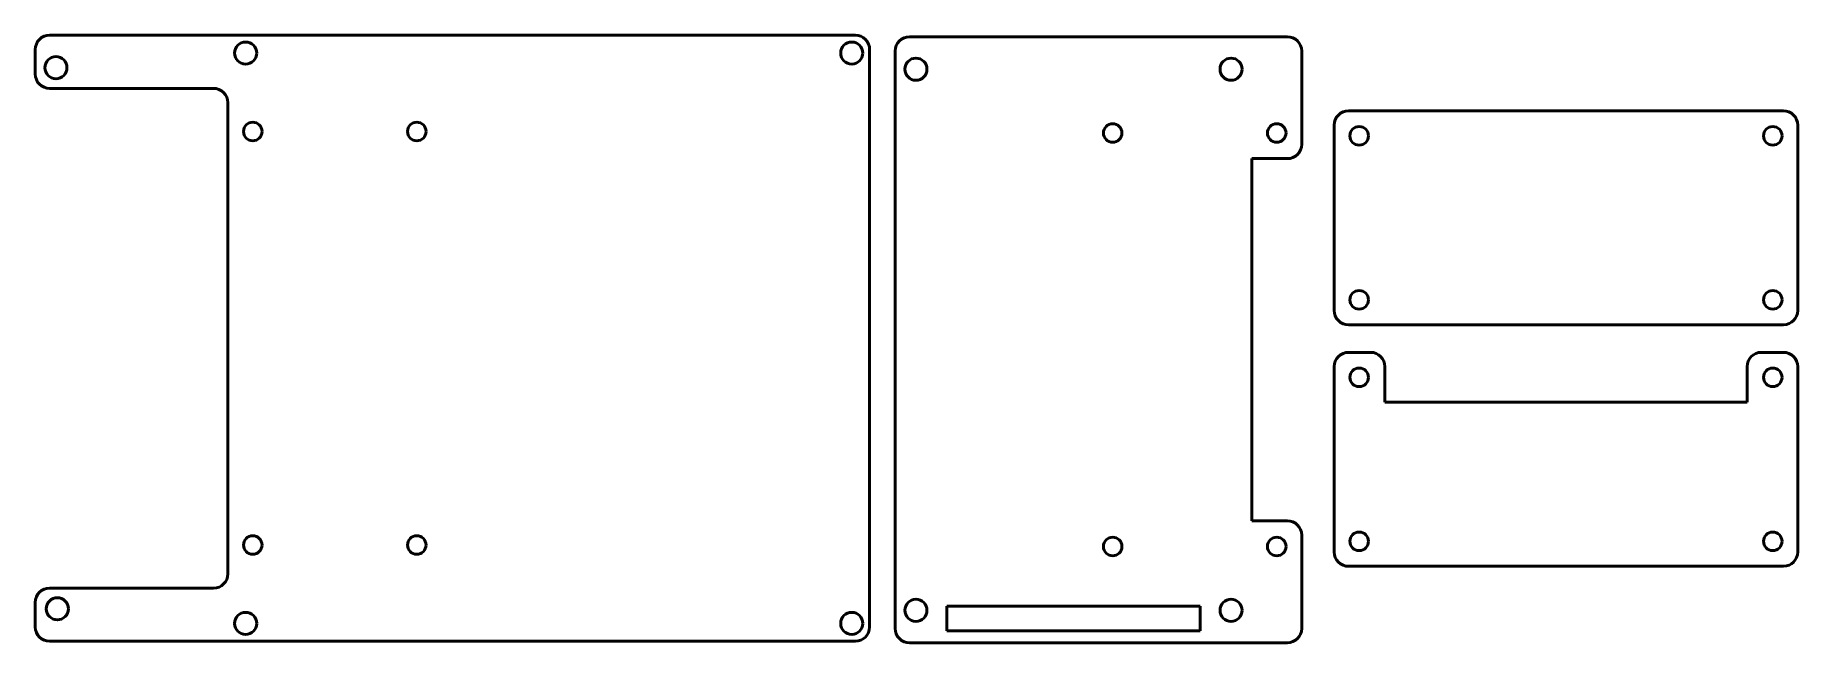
# Model space of a CAD drawing. Header units: millimetres. Extents: x -121 to 126, y -35 to 50.
import ezdxf

# ---------------------------------------------------------------- set-up
doc = ezdxf.new("R2010")
doc.units = ezdxf.units.MM
doc.header["$MEASUREMENT"] = 0
doc.layers.add('Visible (ANSI)', color=7, linetype='Continuous')

msp = doc.modelspace()

# ---------------------------------------------------------------- linework, layer by layer
at = {"layer": 'Visible (ANSI)', "lineweight": 50}
for points, knots in [([(-118.9512, 49.9781), (-119.4817, 49.9781), (-119.9904, 49.7674), (-120.3654, 49.3923), (-120.7405, 49.0172), (-120.9512, 48.5085), (-120.9512, 47.9781)], [0, 0, 0, 0, 0.5, 0.5, 0.5, 1, 1, 1, 1]), ([(-3.9512, 47.9781), (-3.9512, 48.5085), (-4.1619, 49.0172), (-4.537, 49.3923), (-4.9121, 49.7674), (-5.4208, 49.9781), (-5.9512, 49.9781)], [0, 0, 0, 0, 0.5, 0.5, 0.5, 1, 1, 1, 1]), ([(1.6359, 49.7685), (1.1054, 49.7685), (0.5967, 49.5578), (0.2217, 49.1827), (-0.1534, 48.8076), (-0.3641, 48.2989), (-0.3641, 47.7685)], [0, 0, 0, 0, 0.5, 0.5, 0.5, 1, 1, 1, 1]), ([(56.6359, 47.7685), (56.6359, 48.2989), (56.4252, 48.8076), (56.0501, 49.1827), (55.675, 49.5578), (55.1663, 49.7685), (54.6359, 49.7685)], [0, 0, 0, 0, 0.5, 0.5, 0.5, 1, 1, 1, 1]), ([(-116.5012, 45.4281), (-116.5012, 46.2841), (-117.1952, 46.9781), (-118.0512, 46.9781), (-118.9073, 46.9781), (-119.6012, 46.2841), (-119.6012, 45.4281), (-119.6012, 44.5721), (-118.9073, 43.8781), (-118.0512, 43.8781), (-117.1952, 43.8781), (-116.5012, 44.572), (-116.5012, 45.4281)], [0, 0, 0, 0, 0.25, 0.25, 0.25, 0.5, 0.5, 0.5, 0.75, 0.75, 0.75, 1, 1, 1, 1]), ([(-89.9012, 47.4781), (-89.9012, 48.3341), (-90.5952, 49.0281), (-91.4512, 49.0281), (-92.3073, 49.0281), (-93.0012, 48.3341), (-93.0012, 47.4781), (-93.0012, 46.6221), (-92.3073, 45.9281), (-91.4512, 45.9281), (-90.5952, 45.9281), (-89.9012, 46.622), (-89.9012, 47.4781)], [0, 0, 0, 0, 0.25, 0.25, 0.25, 0.5, 0.5, 0.5, 0.75, 0.75, 0.75, 1, 1, 1, 1]), ([(-4.9012, 47.4781), (-4.9012, 48.3341), (-5.5952, 49.0281), (-6.4512, 49.0281), (-7.3073, 49.0281), (-8.0012, 48.3341), (-8.0012, 47.4781), (-8.0012, 46.6221), (-7.3073, 45.9281), (-6.4512, 45.9281), (-5.5952, 45.9281), (-4.9012, 46.622), (-4.9012, 47.4781)], [0, 0, 0, 0, 0.25, 0.25, 0.25, 0.5, 0.5, 0.5, 0.75, 0.75, 0.75, 1, 1, 1, 1]), ([(-120.9512, 44.5281), (-120.9512, 43.9977), (-120.7405, 43.489), (-120.3654, 43.1139), (-119.9904, 42.7388), (-119.4817, 42.5281), (-118.9512, 42.5281)], [0, 0, 0, 0, 0.5, 0.5, 0.5, 1, 1, 1, 1]), ([(4.0859, 45.2185), (4.0859, 46.0745), (3.3919, 46.7685), (2.5359, 46.7685), (1.6798, 46.7685), (0.9859, 46.0746), (0.9859, 45.2185), (0.9859, 44.3625), (1.6798, 43.6685), (2.5359, 43.6685), (3.3919, 43.6685), (4.0859, 44.3625), (4.0859, 45.2185)], [0, 0, 0, 0, 0.25, 0.25, 0.25, 0.5, 0.5, 0.5, 0.75, 0.75, 0.75, 1, 1, 1, 1]), ([(48.2859, 45.2185), (48.2859, 46.0745), (47.5919, 46.7685), (46.7359, 46.7685), (45.8798, 46.7685), (45.1859, 46.0746), (45.1859, 45.2185), (45.1859, 44.3625), (45.8798, 43.6685), (46.7359, 43.6685), (47.5919, 43.6685), (48.2859, 44.3625), (48.2859, 45.2185)], [0, 0, 0, 0, 0.25, 0.25, 0.25, 0.5, 0.5, 0.5, 0.75, 0.75, 0.75, 1, 1, 1, 1]), ([(-93.9512, 40.5281), (-93.9512, 41.0585), (-94.1619, 41.5672), (-94.537, 41.9423), (-94.9121, 42.3174), (-95.4208, 42.5281), (-95.9512, 42.5281)], [0, 0, 0, 0, 0.5, 0.5, 0.5, 1, 1, 1, 1]), ([(-89.1512, 36.4781), (-89.1512, 37.1961), (-89.7332, 37.7781), (-90.4512, 37.7781), (-91.1692, 37.7781), (-91.7512, 37.1961), (-91.7512, 36.4781), (-91.7512, 35.7601), (-91.1692, 35.1781), (-90.4512, 35.1781), (-89.7333, 35.1781), (-89.1512, 35.7601), (-89.1512, 36.4781)], [0, 0, 0, 0, 0.25, 0.25, 0.25, 0.5, 0.5, 0.5, 0.75, 0.75, 0.75, 1, 1, 1, 1]), ([(-66.1512, 36.4781), (-66.1512, 37.1961), (-66.7332, 37.7781), (-67.4512, 37.7781), (-68.1692, 37.7781), (-68.7512, 37.1961), (-68.7512, 36.4781), (-68.7512, 35.7601), (-68.1692, 35.1781), (-67.4512, 35.1781), (-66.7333, 35.1781), (-66.1512, 35.7601), (-66.1512, 36.4781)], [0, 0, 0, 0, 0.25, 0.25, 0.25, 0.5, 0.5, 0.5, 0.75, 0.75, 0.75, 1, 1, 1, 1]), ([(31.4359, 36.2685), (31.4359, 36.9865), (30.8538, 37.5685), (30.1359, 37.5685), (29.4179, 37.5685), (28.8359, 36.9865), (28.8359, 36.2685), (28.8359, 35.5505), (29.4179, 34.9685), (30.1359, 34.9685), (30.8538, 34.9685), (31.4359, 35.5505), (31.4359, 36.2685)], [0, 0, 0, 0, 0.25, 0.25, 0.25, 0.5, 0.5, 0.5, 0.75, 0.75, 0.75, 1, 1, 1, 1]), ([(54.4359, 36.2685), (54.4359, 36.9865), (53.8538, 37.5685), (53.1359, 37.5685), (52.4179, 37.5685), (51.8359, 36.9865), (51.8359, 36.2685), (51.8359, 35.5505), (52.4179, 34.9685), (53.1359, 34.9685), (53.8538, 34.9685), (54.4359, 35.5505), (54.4359, 36.2685)], [0, 0, 0, 0, 0.25, 0.25, 0.25, 0.5, 0.5, 0.5, 0.75, 0.75, 0.75, 1, 1, 1, 1]), ([(63.1958, 39.3711), (62.6654, 39.3711), (62.1567, 39.1604), (61.7816, 38.7853), (61.4065, 38.4102), (61.1958, 37.9015), (61.1958, 37.3711)], [0, 0, 0, 0, 0.5, 0.5, 0.5, 1, 1, 1, 1]), ([(65.9958, 35.8711), (65.9958, 36.5891), (65.4138, 37.1711), (64.6958, 37.1711), (63.9779, 37.1711), (63.3958, 36.5891), (63.3958, 35.8711), (63.3958, 35.1531), (63.9778, 34.5711), (64.6958, 34.5711), (65.4138, 34.5711), (65.9958, 35.1531), (65.9958, 35.8711)], [0, 0, 0, 0, 0.25, 0.25, 0.25, 0.5, 0.5, 0.5, 0.75, 0.75, 0.75, 1, 1, 1, 1]), ([(123.9958, 35.8711), (123.9958, 36.5891), (123.4138, 37.1711), (122.6958, 37.1711), (121.9779, 37.1711), (121.3958, 36.5891), (121.3958, 35.8711), (121.3958, 35.1531), (121.9778, 34.5711), (122.6958, 34.5711), (123.4138, 34.5711), (123.9958, 35.1531), (123.9958, 35.8711)], [0, 0, 0, 0, 0.25, 0.25, 0.25, 0.5, 0.5, 0.5, 0.75, 0.75, 0.75, 1, 1, 1, 1]), ([(126.1958, 37.3711), (126.1958, 37.9015), (125.9851, 38.4102), (125.61, 38.7853), (125.235, 39.1604), (124.7263, 39.3711), (124.1958, 39.3711)], [0, 0, 0, 0, 0.5, 0.5, 0.5, 1, 1, 1, 1]), ([(65.9958, 12.8711), (65.9958, 13.5891), (65.4138, 14.1711), (64.6958, 14.1711), (63.9779, 14.1711), (63.3958, 13.5891), (63.3958, 12.8711), (63.3958, 12.1531), (63.9778, 11.5711), (64.6958, 11.5711), (65.4138, 11.5711), (65.9958, 12.1531), (65.9958, 12.8711)], [0, 0, 0, 0, 0.25, 0.25, 0.25, 0.5, 0.5, 0.5, 0.75, 0.75, 0.75, 1, 1, 1, 1]), ([(123.9958, 12.8711), (123.9958, 13.5891), (123.4138, 14.1711), (122.6958, 14.1711), (121.9779, 14.1711), (121.3958, 13.5891), (121.3958, 12.8711), (121.3958, 12.1531), (121.9778, 11.5711), (122.6958, 11.5711), (123.4138, 11.5711), (123.9958, 12.1531), (123.9958, 12.8711)], [0, 0, 0, 0, 0.25, 0.25, 0.25, 0.5, 0.5, 0.5, 0.75, 0.75, 0.75, 1, 1, 1, 1]), ([(61.1958, 11.3711), (61.1958, 10.8407), (61.4065, 10.332), (61.7816, 9.9569), (62.1567, 9.5818), (62.6654, 9.3711), (63.1958, 9.3711)], [0, 0, 0, 0, 0.5, 0.5, 0.5, 1, 1, 1, 1]), ([(63.1958, 5.4956), (62.6654, 5.4956), (62.1567, 5.2849), (61.7816, 4.9098), (61.4065, 4.5347), (61.1958, 4.026), (61.1958, 3.4956)], [0, 0, 0, 0, 0.5, 0.5, 0.5, 1, 1, 1, 1]), ([(68.2958, 3.4956), (68.2958, 4.026), (68.0851, 4.5347), (67.71, 4.9098), (67.335, 5.2849), (66.8263, 5.4956), (66.2958, 5.4956)], [0, 0, 0, 0, 0.5, 0.5, 0.5, 1, 1, 1, 1]), ([(121.0958, 5.4956), (120.5654, 5.4956), (120.0567, 5.2849), (119.6816, 4.9098), (119.3065, 4.5347), (119.0958, 4.026), (119.0958, 3.4956)], [0, 0, 0, 0, 0.5, 0.5, 0.5, 1, 1, 1, 1]), ([(126.1958, 3.4956), (126.1958, 4.026), (125.9851, 4.5347), (125.61, 4.9098), (125.235, 5.2849), (124.7263, 5.4956), (124.1958, 5.4956)], [0, 0, 0, 0, 0.5, 0.5, 0.5, 1, 1, 1, 1]), ([(65.9958, 1.9956), (65.9958, 2.7136), (65.4138, 3.2956), (64.6958, 3.2956), (63.9779, 3.2956), (63.3958, 2.7136), (63.3958, 1.9956), (63.3958, 1.2776), (63.9778, 0.6956), (64.6958, 0.6956), (65.4138, 0.6956), (65.9958, 1.2776), (65.9958, 1.9956)], [0, 0, 0, 0, 0.25, 0.25, 0.25, 0.5, 0.5, 0.5, 0.75, 0.75, 0.75, 1, 1, 1, 1]), ([(123.9958, 1.9956), (123.9958, 2.7136), (123.4138, 3.2956), (122.6958, 3.2956), (121.9779, 3.2956), (121.3958, 2.7136), (121.3958, 1.9956), (121.3958, 1.2776), (121.9778, 0.6956), (122.6958, 0.6956), (123.4138, 0.6956), (123.9958, 1.2776), (123.9958, 1.9956)], [0, 0, 0, 0, 0.25, 0.25, 0.25, 0.5, 0.5, 0.5, 0.75, 0.75, 0.75, 1, 1, 1, 1]), ([(56.6359, -20.1315), (56.6359, -19.6011), (56.4252, -19.0924), (56.0501, -18.7173), (55.675, -18.3422), (55.1663, -18.1315), (54.6359, -18.1315)], [0, 0, 0, 0, 0.5, 0.5, 0.5, 1, 1, 1, 1]), ([(65.9958, -21.0044), (65.9958, -20.2864), (65.4138, -19.7044), (64.6958, -19.7044), (63.9779, -19.7044), (63.3958, -20.2864), (63.3958, -21.0044), (63.3958, -21.7224), (63.9778, -22.3044), (64.6958, -22.3044), (65.4138, -22.3044), (65.9958, -21.7224), (65.9958, -21.0044)], [0, 0, 0, 0, 0.25, 0.25, 0.25, 0.5, 0.5, 0.5, 0.75, 0.75, 0.75, 1, 1, 1, 1]), ([(123.9958, -21.0044), (123.9958, -20.2864), (123.4138, -19.7044), (122.6958, -19.7044), (121.9779, -19.7044), (121.3958, -20.2864), (121.3958, -21.0044), (121.3958, -21.7224), (121.9778, -22.3044), (122.6958, -22.3044), (123.4138, -22.3044), (123.9958, -21.7224), (123.9958, -21.0044)], [0, 0, 0, 0, 0.25, 0.25, 0.25, 0.5, 0.5, 0.5, 0.75, 0.75, 0.75, 1, 1, 1, 1]), ([(-89.1512, -21.5219), (-89.1512, -20.8039), (-89.7332, -20.2219), (-90.4512, -20.2219), (-91.1692, -20.2219), (-91.7512, -20.8039), (-91.7512, -21.5219), (-91.7512, -22.2399), (-91.1692, -22.8219), (-90.4512, -22.8219), (-89.7333, -22.8219), (-89.1512, -22.2399), (-89.1512, -21.5219)], [0, 0, 0, 0, 0.25, 0.25, 0.25, 0.5, 0.5, 0.5, 0.75, 0.75, 0.75, 1, 1, 1, 1]), ([(-66.1512, -21.5219), (-66.1512, -20.8039), (-66.7332, -20.2219), (-67.4512, -20.2219), (-68.1692, -20.2219), (-68.7512, -20.8039), (-68.7512, -21.5219), (-68.7512, -22.2399), (-68.1692, -22.8219), (-67.4512, -22.8219), (-66.7333, -22.8219), (-66.1512, -22.2399), (-66.1512, -21.5219)], [0, 0, 0, 0, 0.25, 0.25, 0.25, 0.5, 0.5, 0.5, 0.75, 0.75, 0.75, 1, 1, 1, 1]), ([(31.4359, -21.7315), (31.4359, -21.0135), (30.8538, -20.4315), (30.1359, -20.4315), (29.4179, -20.4315), (28.8359, -21.0135), (28.8359, -21.7315), (28.8359, -22.4495), (29.4179, -23.0315), (30.1359, -23.0315), (30.8538, -23.0315), (31.4359, -22.4495), (31.4359, -21.7315)], [0, 0, 0, 0, 0.25, 0.25, 0.25, 0.5, 0.5, 0.5, 0.75, 0.75, 0.75, 1, 1, 1, 1]), ([(54.4359, -21.7315), (54.4359, -21.0135), (53.8538, -20.4315), (53.1359, -20.4315), (52.4179, -20.4315), (51.8359, -21.0135), (51.8359, -21.7315), (51.8359, -22.4495), (52.4179, -23.0315), (53.1359, -23.0315), (53.8538, -23.0315), (54.4359, -22.4495), (54.4359, -21.7315)], [0, 0, 0, 0, 0.25, 0.25, 0.25, 0.5, 0.5, 0.5, 0.75, 0.75, 0.75, 1, 1, 1, 1]), ([(61.1958, -22.5044), (61.1958, -23.0348), (61.4065, -23.5435), (61.7816, -23.9186), (62.1567, -24.2937), (62.6654, -24.5044), (63.1958, -24.5044)], [0, 0, 0, 0, 0.5, 0.5, 0.5, 1, 1, 1, 1]), ([(-118.9512, -27.5719), (-119.4817, -27.5719), (-119.9904, -27.7826), (-120.3654, -28.1577), (-120.7405, -28.5328), (-120.9512, -29.0415), (-120.9512, -29.5719)], [0, 0, 0, 0, 0.5, 0.5, 0.5, 1, 1, 1, 1]), ([(-116.3012, -30.4719), (-116.3012, -29.6159), (-116.9952, -28.9219), (-117.8512, -28.9219), (-118.7073, -28.9219), (-119.4012, -29.6159), (-119.4012, -30.4719), (-119.4012, -31.3279), (-118.7073, -32.0219), (-117.8512, -32.0219), (-116.9952, -32.0219), (-116.3012, -31.328), (-116.3012, -30.4719)], [0, 0, 0, 0, 0.25, 0.25, 0.25, 0.5, 0.5, 0.5, 0.75, 0.75, 0.75, 1, 1, 1, 1]), ([(4.0859, -30.6815), (4.0859, -29.8255), (3.3919, -29.1315), (2.5359, -29.1315), (1.6798, -29.1315), (0.9859, -29.8254), (0.9859, -30.6815), (0.9859, -31.5375), (1.6798, -32.2315), (2.5359, -32.2315), (3.3919, -32.2315), (4.0859, -31.5375), (4.0859, -30.6815)], [0, 0, 0, 0, 0.25, 0.25, 0.25, 0.5, 0.5, 0.5, 0.75, 0.75, 0.75, 1, 1, 1, 1]), ([(48.2859, -30.6815), (48.2859, -29.8255), (47.5919, -29.1315), (46.7359, -29.1315), (45.8798, -29.1315), (45.1859, -29.8254), (45.1859, -30.6815), (45.1859, -31.5375), (45.8798, -32.2315), (46.7359, -32.2315), (47.5919, -32.2315), (48.2859, -31.5375), (48.2859, -30.6815)], [0, 0, 0, 0, 0.25, 0.25, 0.25, 0.5, 0.5, 0.5, 0.75, 0.75, 0.75, 1, 1, 1, 1]), ([(-89.9012, -32.5219), (-89.9012, -31.6659), (-90.5952, -30.9719), (-91.4512, -30.9719), (-92.3073, -30.9719), (-93.0012, -31.6659), (-93.0012, -32.5219), (-93.0012, -33.3779), (-92.3073, -34.0719), (-91.4512, -34.0719), (-90.5952, -34.0719), (-89.9012, -33.378), (-89.9012, -32.5219)], [0, 0, 0, 0, 0.25, 0.25, 0.25, 0.5, 0.5, 0.5, 0.75, 0.75, 0.75, 1, 1, 1, 1]), ([(-4.9012, -32.5219), (-4.9012, -31.6659), (-5.5952, -30.9719), (-6.4512, -30.9719), (-7.3073, -30.9719), (-8.0012, -31.6659), (-8.0012, -32.5219), (-8.0012, -33.3779), (-7.3073, -34.0719), (-6.4512, -34.0719), (-5.5952, -34.0719), (-4.9012, -33.378), (-4.9012, -32.5219)], [0, 0, 0, 0, 0.25, 0.25, 0.25, 0.5, 0.5, 0.5, 0.75, 0.75, 0.75, 1, 1, 1, 1]), ([(-120.9512, -33.0219), (-120.9512, -33.5523), (-120.7405, -34.061), (-120.3654, -34.4361), (-119.9904, -34.8112), (-119.4817, -35.0219), (-118.9512, -35.0219)], [0, 0, 0, 0, 0.5, 0.5, 0.5, 1, 1, 1, 1]), ([(-0.3641, -33.2315), (-0.3641, -33.7619), (-0.1534, -34.2706), (0.2217, -34.6457), (0.5967, -35.0208), (1.1054, -35.2315), (1.6359, -35.2315)], [0, 0, 0, 0, 0.5, 0.5, 0.5, 1, 1, 1, 1])]:
    msp.add_open_spline(points, degree=3, knots=knots, dxfattribs=at)
for points in [[(-5.9512, 49.9781), (-5.9512, 49.9781), (-118.9512, 49.9781), (-118.9512, 49.9781)], [(54.6359, 49.7685), (54.6359, 49.7685), (1.6359, 49.7685), (1.6359, 49.7685)], [(-120.9512, 47.9781), (-120.9512, 47.9781), (-120.9512, 44.5281), (-120.9512, 44.5281)], [(-3.9512, -33.0219), (-3.9512, -33.0219), (-3.9512, 47.9781), (-3.9512, 47.9781)], [(-0.3641, 47.7685), (-0.3641, 47.7685), (-0.3641, -33.2315), (-0.3641, -33.2315)], [(56.6359, 34.6685), (56.6359, 34.6685), (56.6359, 47.7685), (56.6359, 47.7685)], [(-118.9512, 42.5281), (-118.9512, 42.5281), (-95.9512, 42.5281), (-95.9512, 42.5281)], [(-93.9512, 40.5281), (-93.9512, 40.5281), (-93.9512, -25.5719), (-93.9512, -25.5719)], [(61.1958, 37.3711), (61.1958, 37.3711), (61.1958, 11.3711), (61.1958, 11.3711)], [(124.1958, 39.3711), (124.1958, 39.3711), (63.1958, 39.3711), (63.1958, 39.3711)], [(126.1958, 11.3711), (126.1958, 11.3711), (126.1958, 37.3711), (126.1958, 37.3711)], [(54.6359, 32.6685), (55.7404, 32.6685), (56.6359, 33.5639), (56.6359, 34.6685)], [(49.6359, 32.6685), (49.6359, 32.6685), (54.6359, 32.6685), (54.6359, 32.6685)], [(49.6359, -18.1315), (49.6359, -18.1315), (49.6359, 32.6685), (49.6359, 32.6685)], [(124.1958, 9.3711), (125.3004, 9.3711), (126.1958, 10.2665), (126.1958, 11.3711)], [(63.1958, 9.3711), (63.1958, 9.3711), (124.1958, 9.3711), (124.1958, 9.3711)], [(66.2958, 5.4956), (66.2958, 5.4956), (63.1958, 5.4956), (63.1958, 5.4956)], [(124.1958, 5.4956), (124.1958, 5.4956), (121.0958, 5.4956), (121.0958, 5.4956)], [(61.1958, 3.4956), (61.1958, 3.4956), (61.1958, -22.5044), (61.1958, -22.5044)], [(68.2958, -1.5044), (68.2958, -1.5044), (68.2958, 3.4956), (68.2958, 3.4956)], [(119.0958, 3.4956), (119.0958, 3.4956), (119.0958, -1.5044), (119.0958, -1.5044)], [(126.1958, -22.5044), (126.1958, -22.5044), (126.1958, 3.4956), (126.1958, 3.4956)], [(119.0958, -1.5044), (119.0958, -1.5044), (68.2958, -1.5044), (68.2958, -1.5044)], [(54.6359, -18.1315), (54.6359, -18.1315), (49.6359, -18.1315), (49.6359, -18.1315)], [(56.6359, -33.2315), (56.6359, -33.2315), (56.6359, -20.1315), (56.6359, -20.1315)], [(63.1958, -24.5044), (63.1958, -24.5044), (124.1958, -24.5044), (124.1958, -24.5044)], [(124.1958, -24.5044), (125.3004, -24.5044), (126.1958, -23.609), (126.1958, -22.5044)], [(-95.9512, -27.5719), (-94.8467, -27.5719), (-93.9512, -26.6765), (-93.9512, -25.5719)], [(-120.9512, -29.5719), (-120.9512, -29.5719), (-120.9512, -33.0219), (-120.9512, -33.0219)], [(-95.9512, -27.5719), (-95.9512, -27.5719), (-118.9512, -27.5719), (-118.9512, -27.5719)], [(6.8559, -30.0815), (6.8559, -30.0815), (42.4159, -30.0815), (42.4159, -30.0815)], [(6.8559, -33.5815), (6.8559, -33.5815), (6.8559, -30.0815), (6.8559, -30.0815)], [(42.4159, -30.0815), (42.4159, -30.0815), (42.4159, -33.5815), (42.4159, -33.5815)], [(-5.9512, -35.0219), (-4.8467, -35.0219), (-3.9512, -34.1265), (-3.9512, -33.0219)], [(42.4159, -33.5815), (42.4159, -33.5815), (6.8559, -33.5815), (6.8559, -33.5815)], [(54.6359, -35.2315), (55.7404, -35.2315), (56.6359, -34.3361), (56.6359, -33.2315)], [(-118.9512, -35.0219), (-118.9512, -35.0219), (-5.9512, -35.0219), (-5.9512, -35.0219)], [(1.6359, -35.2315), (1.6359, -35.2315), (54.6359, -35.2315), (54.6359, -35.2315)]]:
    msp.add_open_spline(points, degree=3, dxfattribs=at)

doc.saveas('drawing.dxf')
